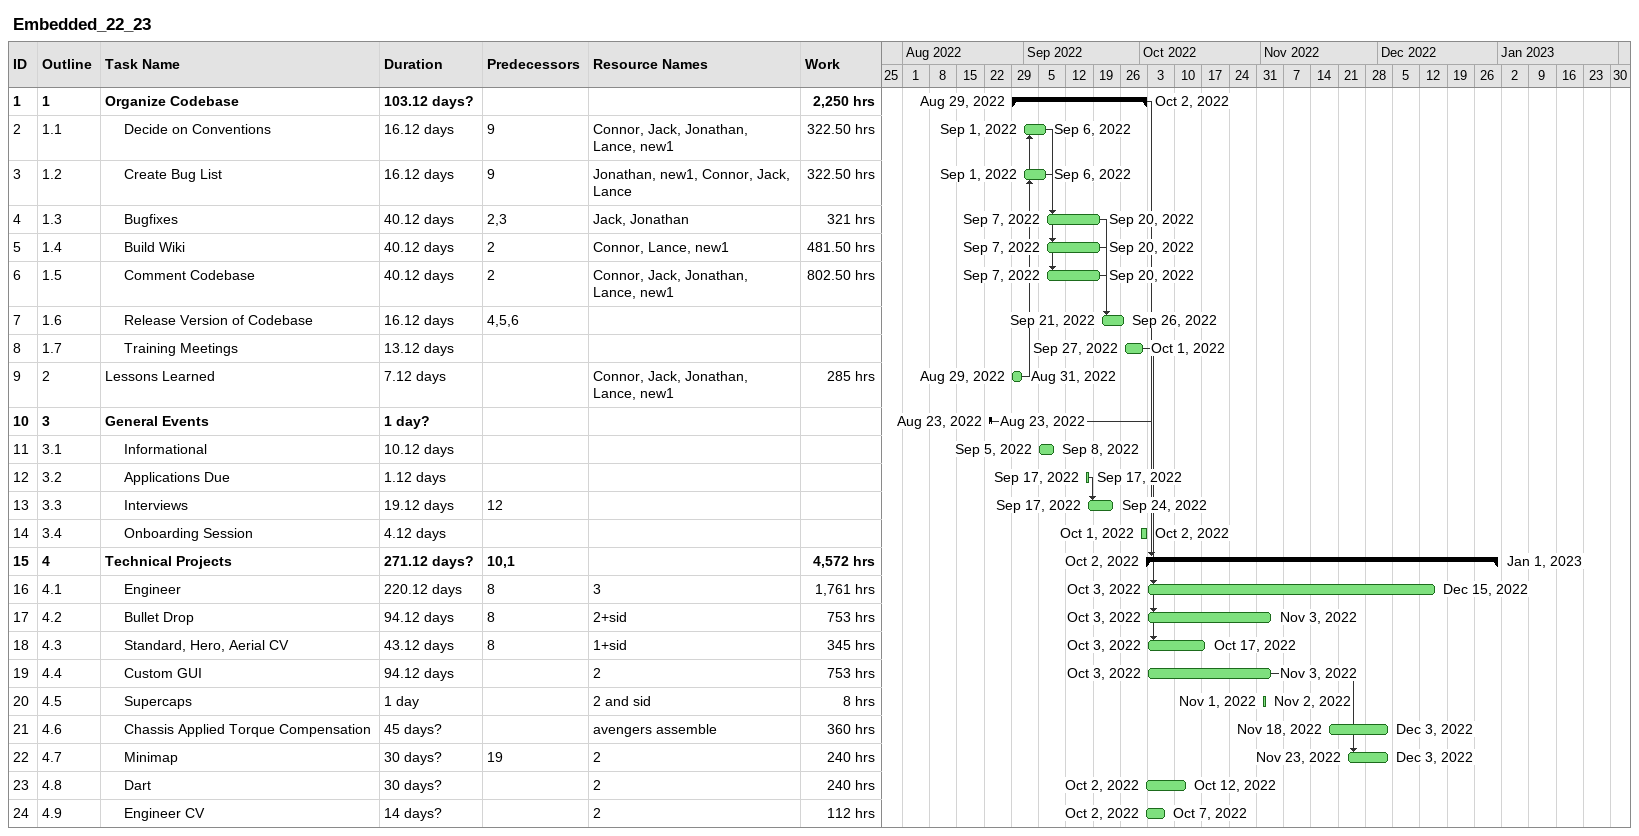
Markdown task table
Embedded_22_23

| ID | WBS | Task | Duration | Start | Finish | Predecessors | Resources | Work (h) |
|---|---|---|---|---|---|---|---|---|
| 1 | 1 | **Organize Codebase** | 103.12d? | 2022-08-29 | 2022-10-02 |  |  | 2250 |
| 2 | 1.1 | Decide on Conventions | 16.12d | 2022-09-01 | 2022-09-06 | 9 | Connor, Jack, Jonathan, Lance, new1 | 322.50 |
| 3 | 1.2 | Create Bug List | 16.12d | 2022-09-01 | 2022-09-06 | 9 | Jonathan, new1, Connor, Jack, Lance | 322.50 |
| 4 | 1.3 | Bugfixes | 40.12d | 2022-09-07 | 2022-09-20 | 2, 3 | Jack, Jonathan | 321 |
| 5 | 1.4 | Build Wiki | 40.12d | 2022-09-07 | 2022-09-20 | 2 | Connor, Lance, new1 | 481.50 |
| 6 | 1.5 | Comment Codebase | 40.12d | 2022-09-07 | 2022-09-20 | 2 | Connor, Jack, Jonathan, Lance, new1 | 802.50 |
| 7 | 1.6 | Release Version of Codebase | 16.12d | 2022-09-21 | 2022-09-26 | 4, 5, 6 |  |  |
| 8 | 1.7 | Training Meetings | 13.12d | 2022-09-27 | 2022-10-01 |  |  |  |
| 9 | 2 | Lessons Learned | 7.12d | 2022-08-29 | 2022-08-31 |  | Connor, Jack, Jonathan, Lance, new1 | 285 |
| 10 | 3 | **General Events** | 1d? | 2022-08-23 | 2022-08-23 |  |  |  |
| 11 | 3.1 | Informational | 10.12d | 2022-09-05 | 2022-09-08 |  |  |  |
| 12 | 3.2 | Applications Due | 1.12d | 2022-09-17 | 2022-09-17 |  |  |  |
| 13 | 3.3 | Interviews | 19.12d | 2022-09-17 | 2022-09-24 | 12 |  |  |
| 14 | 3.4 | Onboarding Session | 4.12d | 2022-10-01 | 2022-10-02 |  |  |  |
| 15 | 4 | **Technical Projects** | 271.12d? | 2022-10-02 | 2023-01-01 | 10, 1 |  | 4572 |
| 16 | 4.1 | Engineer | 220.12d | 2022-10-03 | 2022-12-15 | 8 | 3 | 1761 |
| 17 | 4.2 | Bullet Drop | 94.12d | 2022-10-03 | 2022-11-03 | 8 | 2+sid | 753 |
| 18 | 4.3 | Standard, Hero, Aerial CV | 43.12d | 2022-10-03 | 2022-10-17 | 8 | 1+sid | 345 |
| 19 | 4.4 | Custom GUI | 94.12d | 2022-10-03 | 2022-11-03 |  | 2 | 753 |
| 20 | 4.5 | Supercaps | 1d | 2022-11-01 | 2022-11-02 |  | 2 and sid | 8 |
| 21 | 4.6 | Chassis Applied Torque Compensation | 45d? | 2022-11-18 | 2022-12-03 |  | avengers assemble | 360 |
| 22 | 4.7 | Minimap | 30d? | 2022-11-23 | 2022-12-03 | 19 | 2 | 240 |
| 23 | 4.8 | Dart | 30d? | 2022-10-02 | 2022-10-12 |  | 2 | 240 |
| 24 | 4.9 | Engineer CV | 14d? | 2022-10-02 | 2022-10-07 |  | 2 | 112 |
